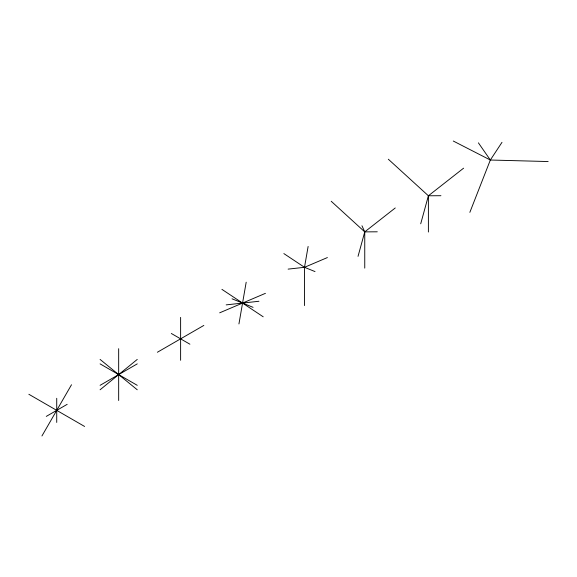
<?xml version="1.0" encoding="UTF-8"?>
<svg xmlns="http://www.w3.org/2000/svg" width="577" height="577" viewBox="0 0 577 577"><rect width="100%" height="100%" fill="white"/><g stroke="black" fill="none" stroke-linecap="round" stroke-linejoin="round"><path stroke-width="0.87" d="M238.936 323.942L246.184 282.211M308.125 246.444L304.505 267.31L304.505 305.579M358.036 256.354L364.751 231.882L395.252 207.958M420.712 223.789L428.394 195.783L463.598 168.174M469.851 212.35L490.335 160.024L501.99 142.331M41.941 435.967L71.505 384.758M100.088 389.778L137.254 359.428M46.275 416.399L67.177 404.333M100.088 385.328L137.254 363.871M157.384 352.251L203.84 325.428M327.39 257.566L304.505 267.31L288.118 269.12M219.671 312.821L265.442 293.332M226.177 304.88L258.943 301.266M388.328 159.223L428.394 195.783L440.929 195.704M377.286 231.803L364.751 231.882L331.22 201.272M453.284 141.033L490.335 160.024L548.15 161.546M315.02 271.579L304.505 267.31L283.855 253.584M232.041 298.807L253.079 307.339M171.326 333.477L189.905 344.202M100.088 363.871L137.254 385.328M28.85 394.271L84.603 426.461M221.914 289.351L263.206 316.802M100.088 359.428L137.254 389.778M478.405 142.851L490.335 160.024M361.959 225.766L364.751 231.882L364.751 268.125M428.394 195.783L428.394 232.033M180.615 317.379L180.615 360.293M118.667 348.696L118.667 400.503M56.726 398.296L56.726 422.436"/></g></svg>
